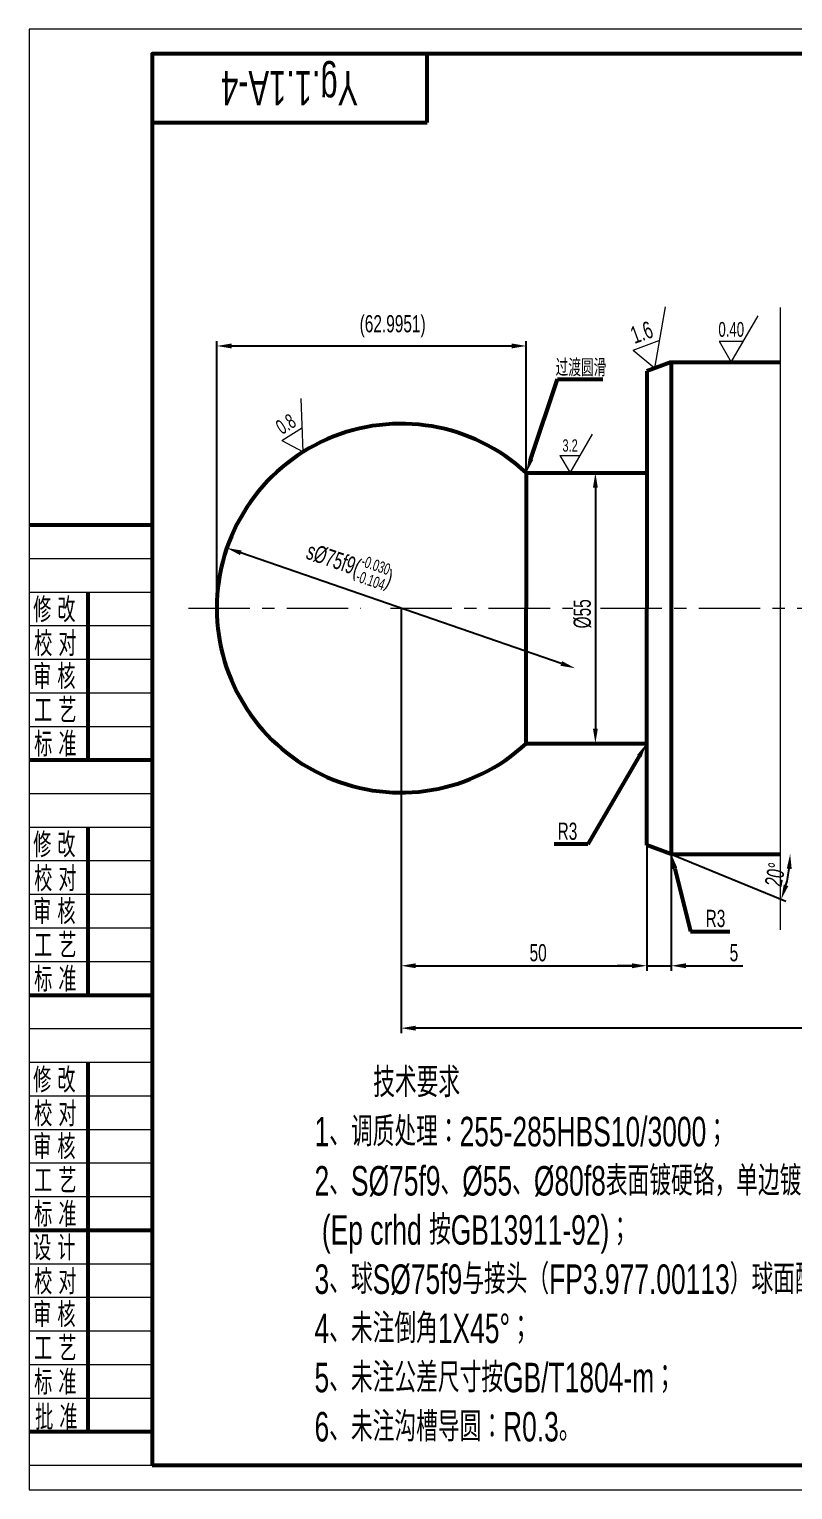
# Model space of a CAD drawing. Extents: x -25 to 395, y -5 to 292.
# Drawn here: x -25 to 130.4, y -5 to 292 of the extents above; entities that cross this region are included whole.
import ezdxf
from ezdxf.enums import TextEntityAlignment as Align

# ---------------------------------------------------------------- set-up
doc = ezdxf.new("R2010")
doc.units = 0
doc.header["$LTSCALE"] = 10
doc.header["$MEASUREMENT"] = 0
doc.linetypes.add('G', pattern=[2, 1.25, -0.25, 0.25, -0.25])
doc.linetypes.add('K', pattern=[2.5, 1.25, -0.25, 0.25, -0.25, 0.25, -0.25])
doc.layers.get('0').update_dxf_attribs({"linetype": 'CONTINUOUS', "lineweight": 53})
doc.layers.get('Defpoints').update_dxf_attribs({"linetype": 'CONTINUOUS', "lineweight": 53})
for name, color, linetype, lineweight in [('01', 7, 'CONTINUOUS', 53), ('02', 1, 'CONTINUOUS', 20), ('03C', 3, 'CONTINUOUS', 20), ('05', 4, 'G', 20), ('07', 6, 'K', 20), ('11', 3, 'CONTINUOUS', 20), ('画图基本层', 7, 'CONTINUOUS', 53)]:
    doc.layers.add(name, color=color, linetype=linetype, lineweight=lineweight)
doc.styles.add('INTECAD', font='GBTXT', dxfattribs={"width": 0.67, "bigfont": 'INTECAD'})
doc.styles.get("Standard").update_dxf_attribs({"font": 'GBTXT', "width": 0.67, "bigfont": 'INTECAD'})
doc.dimstyles.new('INTE', dxfattribs={"dimtxt": 3.5, "dimasz": 3, "dimexe": 1, "dimexo": 0, "dimgap": 1, "dimtad": 0, "dimdec": 4, "dimdsep": 46, "dimtxsty": 'Standard', "dimcen": 0, "dimclrd": 1, "dimclre": 1, "dimclrt": 3, "dimadec": 0, "dimazin": 0, "dimtfac": 1, "dimtdec": 4, "dimtix": 1, "dimtmove": 0, "dimatfit": 0, "dimfxl": 1, "dimtvp": 0.75, "dimtolj": 1, "dimtzin": 0, "dimarcsym": 0})

# ---------------------------------------------------------------- blocks, each defined once
blk = doc.blocks.new('D_H_D_H')
at = {"layer": '01'}
for p, q in [((56, -14), (56, 0)), ((0, -14), (56, -14))]:
    blk.add_line(p, q, dxfattribs=at)
blk = doc.blocks.new('*U1')
at = {"layer": '01'}
blk.add_lwpolyline([(0, 0), (390, 0), (390, 287), (0, 287)], close=True, dxfattribs=at)
at = {"layer": '02'}
blk.add_lwpolyline([(-25, -5), (395, -5), (395, 292), (-25, 292)], close=True, dxfattribs=at)
blk = doc.blocks.new('ROUGH0', base_point=(180.9, 225.3))
at = {"layer": '11'}
for p, q in [((185.9, 228.19), (180.9, 225.3)), ((185.9, 228.19), (185.9, 222.41)), ((180.9, 225.3), (191.9, 218.95))]:
    blk.add_line(p, q, dxfattribs=at)
blk = doc.blocks.new('*U3', base_point=(180.9, 225.3))
at = {"layer": '11', "xscale": 0.8571428571, "yscale": 0.8571428571, "rotation": 90}
blk.add_blockref('ROUGH0', (180.9, 225.3), dxfattribs=at)
at = {"layer": '11', "width": 0.67}
blk.add_text('0.40', height=3, dxfattribs=at).set_placement((180.9, 231.98), align=Align.MIDDLE_CENTER)
blk = doc.blocks.new('*D5')
at = {"color": 1, "lineweight": -2}
blk.add_line((83.29, 163.03), (18.06, 185.53), dxfattribs=at)
at = {"color": 1}
for points in [[(18.23, 186), (17.9, 185.06), (15.23, 186.51)], [(83.45, 163.5), (83.13, 162.55), (86.13, 162.05)]]:
    blk.add_solid(points, dxfattribs=at)
at = {"layer": 'Defpoints', "color": 0}
for p in [(15.23, 186.51), (86.13, 162.05)]:
    blk.add_point(p, dxfattribs=at)
at = {"color": 3, "insert": (40.25, 183.12), "char_height": 3.5, "attachment_point": 5, "rotation": 340.9669}
blk.add_mtext('\\A1;s%%C{75f9(}{\\H2.333450;\\S-0.030^ -0.104;})', dxfattribs=at)
blk = doc.blocks.new('*D6')
at = {"color": 1, "lineweight": -2}
for p, q in [((50.68, 174.28), (50.68, 100.56)), ((100.68, 126.1), (100.68, 100.56)), ((53.68, 101.56), (97.68, 101.56))]:
    blk.add_line(p, q, dxfattribs=at)
at = {"color": 1}
for points in [[(53.68, 102.06), (53.68, 101.06), (50.68, 101.56)], [(97.68, 102.06), (97.68, 101.06), (100.68, 101.56)]]:
    blk.add_solid(points, dxfattribs=at)
at = {"layer": 'Defpoints', "color": 0}
for p in [(50.68, 174.28), (100.68, 126.1), (100.68, 101.56)]:
    blk.add_point(p, dxfattribs=at)
at = {"color": 3, "insert": (78.58, 104.19), "char_height": 3.5, "attachment_point": 5}
blk.add_mtext('\\A1;50', dxfattribs=at)
blk = doc.blocks.new('*D7')
at = {"color": 1, "lineweight": -2}
for p, q in [((76.17, 201.78), (91.23, 201.78)), ((90.23, 198.78), (90.23, 149.78)), ((76.17, 146.78), (91.23, 146.78))]:
    blk.add_line(p, q, dxfattribs=at)
at = {"color": 1}
for points in [[(89.73, 198.78), (90.73, 198.78), (90.23, 201.78)], [(89.73, 149.78), (90.73, 149.78), (90.23, 146.78)]]:
    blk.add_solid(points, dxfattribs=at)
at = {"layer": 'Defpoints', "color": 0}
for p in [(76.17, 201.78), (76.17, 146.78), (90.23, 146.78)]:
    blk.add_point(p, dxfattribs=at)
at = {"color": 3, "insert": (87.61, 173.12), "char_height": 3.5, "attachment_point": 5, "rotation": 90}
blk.add_mtext('\\A1;%%C55', dxfattribs=at)
blk = doc.blocks.new('*U8', base_point=(93.79, 217.08))
at = {"layer": '11', "xscale": 0.8571428571, "yscale": 0.8571428571, "rotation": 122.0623187659}
blk.add_blockref('ROUGH0', (93.79, 217.08), dxfattribs=at)
at = {"layer": '11', "width": 0.67}
blk.add_text('0.8', height=3, rotation=32.0623, dxfattribs=at).set_placement((90.24, 222.75), align=Align.MIDDLE_CENTER)
blk = doc.blocks.new('*D15')
at = {"color": 1, "lineweight": -2}
for p, q in [((100.68, 126.1), (100.68, 100.56)), ((105.68, 124.28), (105.68, 100.56)), ((97.68, 101.56), (94.68, 101.56)), ((100.68, 101.56), (105.68, 101.56)), ((108.68, 101.56), (120.21, 101.56))]:
    blk.add_line(p, q, dxfattribs=at)
at = {"color": 1}
for points in [[(97.68, 102.06), (97.68, 101.06), (100.68, 101.56)], [(108.68, 102.06), (108.68, 101.06), (105.68, 101.56)]]:
    blk.add_solid(points, dxfattribs=at)
at = {"layer": 'Defpoints', "color": 0}
for p in [(100.68, 126.1), (105.68, 124.28), (100.68, 101.56)]:
    blk.add_point(p, dxfattribs=at)
at = {"color": 3, "insert": (118.43, 104.19), "char_height": 3.5, "attachment_point": 5}
blk.add_mtext('\\A1;5', dxfattribs=at)
blk = doc.blocks.new('*U16', base_point=(132.88, 224.08))
at = {"layer": '01', "rotation": 110}
blk.add_blockref('ROUGH0', (132.88, 224.08), dxfattribs=at)
at = {"layer": '11', "width": 0.67}
blk.add_text('1.6', height=3.5, rotation=20, dxfattribs=at).set_placement((130.21, 231.4), align=Align.MIDDLE_CENTER)
blk = doc.blocks.new('*D30')
at = {"layer": '02', "color": 1, "lineweight": -2}
for p, q in [((50.68, 174.28), (50.68, 87.87)), ((320.34, 117.73), (320.34, 87.87)), ((317.34, 88.87), (53.68, 88.87))]:
    blk.add_line(p, q, dxfattribs=at)
at = {"layer": '02', "color": 1}
for points in [[(53.68, 89.37), (53.68, 88.37), (50.68, 88.87)], [(317.34, 89.37), (317.34, 88.37), (320.34, 88.87)]]:
    blk.add_solid(points, dxfattribs=at)
at = {"layer": 'Defpoints', "color": 0}
for p in [(50.68, 174.28), (320.34, 117.73), (50.68, 88.87)]:
    blk.add_point(p, dxfattribs=at)
at = {"layer": '02', "color": 3, "insert": (185.51, 91.5), "char_height": 3.5, "attachment_point": 5}
blk.add_mtext('\\A1;661', dxfattribs=at)
blk = doc.blocks.new('*D36')
at = {"layer": '02', "color": 1, "lineweight": -2}
for p, q in [((13.18, 174.28), (13.18, 228.59)), ((16.18, 227.59), (73.17, 227.59)), ((76.17, 174.28), (76.17, 228.59))]:
    blk.add_line(p, q, dxfattribs=at)
at = {"layer": '02', "color": 1}
for points in [[(16.18, 228.09), (16.18, 227.09), (13.18, 227.59)], [(73.17, 228.09), (73.17, 227.09), (76.17, 227.59)]]:
    blk.add_solid(points, dxfattribs=at)
at = {"layer": 'Defpoints', "color": 0}
for p in [(76.17, 227.59), (13.18, 174.28), (76.17, 174.28)]:
    blk.add_point(p, dxfattribs=at)
at = {"layer": '02', "color": 3, "insert": (48.97, 231.59), "char_height": 3.5, "attachment_point": 5}
blk.add_mtext('\\A1;(62.9951)', dxfattribs=at)
blk = doc.blocks.new('*U37', base_point=(115.65, 212.8))
at = {"layer": '11', "xscale": 0.7142857143, "yscale": 0.7142857143, "rotation": 90}
blk.add_blockref('ROUGH0', (115.65, 212.8), dxfattribs=at)
at = {"layer": '11', "width": 0.67}
blk.add_text('3.2', height=2.5, dxfattribs=at).set_placement((115.65, 218.37), align=Align.MIDDLE_CENTER)
blk = doc.blocks.new('Z_Z_Z')
at = {"layer": '02'}
for p, q in [((-25, 184.39), (0, 184.39)), ((-25, 177.56), (0, 177.56)), ((-25, 170.73), (0, 170.73)), ((-25, 163.9), (0, 163.9)), ((-25, 157.07), (0, 157.07)), ((-25, 150.24), (0, 150.24)), ((-25, 136.59), (0, 136.59)), ((-25, 129.76), (0, 129.76)), ((-25, 122.93), (0, 122.93)), ((-25, 116.1), (0, 116.1)), ((-25, 109.27), (0, 109.27)), ((-25, 102.44), (0, 102.44)), ((-25, 88.78), (0, 88.78)), ((-25, 81.95), (0, 81.95)), ((-25, 75.12), (0, 75.12)), ((-25, 68.29), (0, 68.29)), ((-25, 61.46), (0, 61.46)), ((-25, 54.63), (0, 54.63)), ((-25, 40.98), (0, 40.98)), ((-25, 34.15), (0, 34.15)), ((-25, 27.32), (0, 27.32)), ((-25, 20.49), (0, 20.49)), ((-25, 13.66), (0, 13.66)), ((-25, 0), (0, 0))]:
    blk.add_line(p, q, dxfattribs=at)
at = {"layer": '画图基本层'}
for p, q in [((-25, 191.22), (0, 191.22)), ((-13, 143.41), (-13, 177.56)), ((-25, 143.41), (0, 143.41)), ((-13, 95.61), (-13, 129.76)), ((-25, 95.61), (0, 95.61)), ((-13, 47.8), (-13, 81.95)), ((-25, 47.8), (0, 47.8)), ((-13, 6.83), (-13, 47.8)), ((-25, 6.83), (0, 6.83))]:
    blk.add_line(p, q, dxfattribs=at)
at = {"layer": '11', "style": 'INTECAD', "width": 0.67}
for s, p in [('修 改', (-24.19, 171.4)), ('校 对', (-23.98, 164.52)), ('审 核', (-24.19, 157.84)), ('工 艺', (-23.98, 150.96)), ('标 准', (-23.98, 144.08)), ('修 改', (-24.19, 123.6)), ('校 对', (-23.98, 116.72)), ('审 核', (-24.19, 110.04)), ('工 艺', (-23.98, 103.16)), ('标 准', (-23.98, 96.27)), ('修 改', (-24.19, 75.79)), ('校 对', (-23.98, 68.91)), ('审 核', (-24.19, 62.23)), ('工 艺', (-23.98, 55.35)), ('标 准', (-23.98, 48.47)), ('设 计', (-24.19, 41.65)), ('校 对', (-23.98, 34.76)), ('审 核', (-24.19, 28.09)), ('工 艺', (-23.98, 21.21)), ('标 准', (-23.98, 14.32)), ('批 准', (-23.78, 7.23))]:
    blk.add_text(s, height=5, dxfattribs=at).set_placement(p)
blk = doc.blocks.new('*D48')
at = {"layer": '01', "color": 1, "linetype": 'Continuous', "lineweight": -2}
blk.add_line((105.68, 124.28), (128.98, 114.7), dxfattribs=at)
blk.add_arc((105.68, 124.28), 24.19, 344.7715, 352.8903, dxfattribs=at)
at = {"layer": '01', "color": 1, "linetype": 'Continuous'}
for points in [[(129.18, 121.31), (130.18, 121.25), (129.87, 124.28)], [(129.49, 117.76), (128.55, 118.08), (128.05, 115.08)]]:
    blk.add_solid(points, dxfattribs=at)
at = {"layer": 'Defpoints', "color": 0, "linetype": 'Continuous'}
for p in [(100.91, 126.24), (105.68, 124.28), (105.68, 124.28), (236.34, 124.28), (129.06, 118.06)]:
    blk.add_point(p, dxfattribs=at)
at = {"layer": '01', "color": 3, "linetype": 'Continuous', "insert": (126.84, 120.1), "char_height": 3.5, "attachment_point": 5, "rotation": 78.8309}
blk.add_mtext('\\A1;20°', dxfattribs=at)

msp = doc.modelspace()

# ---------------------------------------------------------------- linework, layer by layer
at = {"color": 1}
for p, q in [((77.11797, 204.62523), (82.5042, 220.84164)), ((82.5042, 220.84164), (85.8578, 220.84164)), ((85.8578, 220.84164), (91.77919, 220.84164)), ((99.1617, 144.18912), (88.67195, 126.26904)), ((82.58319, 126.26904), (81.83074, 126.26904)), ((88.67195, 126.26904), (82.58319, 126.26904)), ((106.40484, 121.36774), (109.61301, 108.53504)), ((109.61301, 108.53504), (111.71209, 108.53504)), ((111.71209, 108.53504), (117.62043, 108.53504))]:
    msp.add_line(p, q, dxfattribs=at)
for p, q in [((100.67723, 222.45832), (100.67723, 174.27817)), ((76.17233, 201.77817), (100.67723, 201.77817)), ((76.17233, 201.77817), (76.17233, 174.27817)), ((76.17233, 146.77817), (76.17233, 174.27817)), ((100.67723, 126.09802), (100.67723, 174.27817)), ((76.17233, 146.77817), (100.67723, 146.77817))]:
    msp.add_line(p, q)
for start, end in [(47.1665719, 180), (180, 312.8334281)]:
    msp.add_arc((50.67723, 174.27817), 37.5, start, end)
for points in [[(76.17233, 201.77817), (76.64346, 204.78284), (77.59248, 204.46762)], [(100.67723, 146.77817), (99.59321, 143.93653), (98.73019, 144.44171)], [(105.67723, 124.27817), (106.88991, 121.48901), (105.91977, 121.24647)]]:
    msp.add_solid(points, dxfattribs=at)
at = {"layer": '01'}
for p, q in [((105.67723, 224.27817), (100.67723, 222.45832)), ((105.67723, 224.27817), (127.90902, 224.27817)), ((105.67723, 224.27817), (105.67723, 124.27817)), ((105.67723, 124.27817), (100.67723, 126.09802)), ((105.67723, 124.27817), (127.90902, 124.27817))]:
    msp.add_line(p, q, dxfattribs=at)
at = {"layer": '05'}
for p, q in [((7.43512, 174.27817), (42.4954, 174.27817)), ((48.51037, 174.27817), (85.64469, 174.27817)), ((91.2799, 174.27817), (198.37335, 174.27817))]:
    msp.add_line(p, q, dxfattribs=at)
at = {"layer": '07', "linetype": 'Continuous'}
msp.add_line((127.90902, 108.83091), (127.90902, 235.38737), dxfattribs=at)

# ---------------------------------------------------------------- block references
for name, p in [('D_H_D_H', (0, 287)), ('Z_Z_Z', (0, 0))]:
    msp.add_blockref(name, p)
at = {"layer": '01'}
msp.add_blockref('*U16', (102.31482, 223.05435), dxfattribs=at)
at = {"layer": '02'}
msp.add_blockref('*U1', (0, 0), dxfattribs=at)
at = {"layer": '11'}
for name, p in [('*U3', (117.88154, 224.27817)), ('*U8', (30.77068, 206.05834)), ('*U37', (85.08808, 201.77817))]:
    msp.add_blockref(name, p, dxfattribs=at)

# ---------------------------------------------------------------- texts
at = {"color": 3, "char_height": 3.5, "attachment_point": 5}
for s, insert, width in [('过渡圆滑', (87.29694, 223.16257), 17.211833), ('R3', (84.54303, 128.89404), 9.3368332), ('R3', (114.66626, 111.16005), 9.3368332)]:
    msp.add_mtext(s, dxfattribs=dict(at, insert=insert, width=width))
at = {"layer": '03C', "insert": (33.06687, 80.83803), "char_height": 6, "width": 1067.6492934, "attachment_point": 1}
msp.add_mtext('        技术要求\\P1、调质处理：255-285HBS10/3000；\\P2、S%%C75f9、%%C55、%%c80f8表面镀硬铬，单边镀层厚0.03-0.05，并抛光\\P (Ep crhd 按GB13911-92)；\\P3、球S%%C75f9与接头（FP3.977.00113）球面配研， 使转动灵活；\\P4、未注倒角1X45°；\\P5、未注公差尺寸按GB/T1804-m；\\P6、未注沟槽导圆：R0.3。\\P\\P\\P', dxfattribs=at)
at = {"layer": '11', "width": 0.67}
msp.add_text('Yg.1.1A-4', height=7, rotation=180, dxfattribs=at).set_placement((28, 280), align=Align.MIDDLE_CENTER)

# ---------------------------------------------------------------- dimensions: what is measured, and where the dimension line sits
dim = msp.add_linear_dim(base=(90.23303, 146.77817), p1=(76.17233, 201.77817), p2=(76.17233, 146.77817), angle=90, text='%%C55', dimstyle='INTE')
dim.commit()
dim.dimension.update_dxf_attribs({"geometry": '*D7', "text_midpoint": (90.23303, 173.11684), "dimtype": 160})
dim = msp.add_diameter_dim_2p(p1=(86.12712, 162.04887), p2=(15.22735, 186.50746), text='s%%C{75f9(}{\\H2.333450;\\S-0.030^ -0.104;})', dimstyle='INTE', override={"dimjust": 1})
dim.commit()
dim.dimension.update_dxf_attribs({"geometry": '*D5', "text_midpoint": (38.63365, 178.43289), "dimtype": 163})
dim = msp.add_linear_dim(base=(100.67723, 101.56372), p1=(50.67723, 174.27817), p2=(100.67723, 126.09802), text='50', dimstyle='INTE')
dim.commit()
dim.dimension.update_dxf_attribs({"geometry": '*D6', "text_midpoint": (78.57678, 101.56372), "dimtype": 160})
dim = msp.add_linear_dim(base=(100.67723, 101.56372), p1=(105.67723, 124.27817), p2=(100.67723, 126.09802), dimstyle='INTE')
dim.commit()
dim.dimension.update_dxf_attribs({"geometry": '*D15', "text_midpoint": (118.42806, 101.56372), "dimtype": 160})
at = {"layer": '01', "linetype": 'Continuous'}
dim = msp.add_angular_dim_2l(base=(129.05656, 118.06084), line1=((105.67723, 124.27817), (236.34486, 124.27817)), line2=((105.67723, 124.27817), (100.9111, 126.23662)), text='20%%D', dimstyle='INTE', override={"dimatfit": 3}, dxfattribs=at)
dim.commit()
dim.dimension.update_dxf_attribs({"geometry": '*D48', "text_midpoint": (126.83565, 120.10054)})
at = {"layer": '02'}
dim = msp.add_linear_dim(base=(76.17233, 227.59415), p1=(13.17723, 174.27817), p2=(76.17233, 174.27817), text='(<>)', dimstyle='INTE', dxfattribs=at)
dim.commit()
dim.dimension.update_dxf_attribs({"geometry": '*D36', "text_midpoint": (48.96818, 227.59415), "dimtype": 160})
dim = msp.add_linear_dim(base=(50.67723, 88.87438), p1=(320.34486, 117.72817), p2=(50.67723, 174.27817), angle=180, text='661', dimstyle='INTE', override={"dimjust": 0}, dxfattribs=at)
dim.commit()
dim.dimension.update_dxf_attribs({"geometry": '*D30', "text_midpoint": (185.51104, 91.49938)})

doc.saveas('drawing.dxf')
